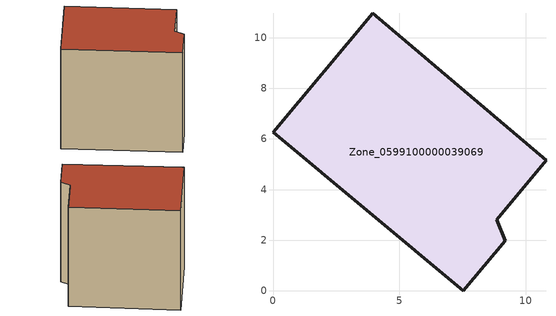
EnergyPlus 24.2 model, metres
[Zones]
Zone_0599100000039069
 floor ground (C_G): 7.54,0 0,6.26 3.94,10.97 10.81,5.15 8.85,2.81 9.2,1.97 z0
 wall outside (C_F): 0,6.26 7.54,0 9.2,1.97 8.85,2.81 10.81,5.15 3.94,10.97 0,6.26 z0:9.66
 roof outside (C_R): 10.81,5.15 3.94,10.97 0,6.26 7.54,0 9.2,1.97 8.85,2.81 z9.66
[BUILDING]
Pand.0599100000039069: North Axis=0; Terrain=City; Loads Convergence Tolerance Value=0.04; Temperature Convergence Tolerance Value=0.4; Solar Distribution=FullExterior; Maximum Number of Warmup Days=25; Minimum Number of Warmup Days=1
[Site:Location]
Rotterdam.The.Hague.AP_ZH_NLD Design_Conditions: Latitude=51.96; Longitude=4.45; Time Zone=1; Elevation=-4.5
[SITE:GROUNDTEMPERATURE:BUILDINGSURFACE]
18, 18, 18, 18, 18, 18, 18, 18, 18, 18, 18, 18
[MATERIAL] Thermal Absorptance=0.9; Solar Absorptance=0.7; Visible Absorptance=0.7
Name | Roughness | Thickness | Conductivity | Density | Specific Heat
G.TI.1946 | MediumSmooth | 0.15 | 1 | 540 | 1210
F.TI.1946 | Rough | 0.3 | 0.857143 | 1920 | 840
R.TI.1946 | MediumRough | 0.2 | 0.1 | 1500 | 1000
[CONSTRUCTION]
C_G: G.TI.1946
C_F: F.TI.1946
C_R: R.TI.1946
[ZONE]
Zone_0599100000039069: Type=1; Multiplier=1; Ceiling Height=Autocalculate; Volume=Autocalculate; Floor Area=autocalculate; Part of Total Floor Area=Yes
[ZONEINFILTRATION:DESIGNFLOWRATE]
Infil_Zone_0599100000039069: Zone or ZoneList or Space or SpaceList=Zone_0599100000039069; Schedule=AlwaysOn; Design Flow Rate Calculation Method=Flow/Area; Flow Rate per Floor Area=0.003; Constant Term Coefficient=1; Temperature Term Coefficient=0; Velocity Term Coefficient=0; Velocity Squared Term Coefficient=0
[HVACTEMPLATE:ZONE:IDEALLOADSAIRSYSTEM]
Zone_0599100000039069: Maximum Heating Supply Air Temperature=50; Minimum Cooling Supply Air Temperature=13; Maximum Heating Supply Air Humidity Ratio=0.0156; Minimum Cooling Supply Air Humidity Ratio=0.0077; Heating Limit=NoLimit; Cooling Limit=NoLimit; Dehumidification Control Type=ConstantSensibleHeatRatio; Cooling Sensible Heat Ratio=0.7; Dehumidification Setpoint=60; Humidification Control Type=None; Humidification Setpoint=30; Outdoor Air Method=None; Outdoor Air Flow Rate per Person=0.00944; Outdoor Air Flow Rate per Zone Floor Area=0; Outdoor Air Flow Rate per Zone=0; Demand Controlled Ventilation Type=None; Outdoor Air Economizer Type=NoEconomizer; Heat Recovery Type=None; Sensible Heat Recovery Effectiveness=0.7; Latent Heat Recovery Effectiveness=0.65
[ZONECONTROL:THERMOSTAT]
ThermostatControl_Zone_0599100000039069: Zone or ZoneList=Zone_0599100000039069; Control Type Schedule=DualSetpointControlType; Control 1=Thermostat_Zone_0599100000039069; Temperature Difference Between Cutout And Setpoint=0
[THERMOSTATSETPOINT:DUALSETPOINT]
Thermostat_Zone_0599100000039069: Heating Setpoint Temperature Schedule=HeatingSetpoint_Zone_0599100000039069; Cooling Setpoint Temperature Schedule=CoolingSetpoint_Zone_0599100000039069
[SCHEDULE:COMPACT]
HeatingSetpoint_Zone_0599100000039069: Through: 12/31, For: AllDays, Until: 24:00, 21
CoolingSetpoint_Zone_0599100000039069: Through: 12/31, For: AllDays, Until: 24:00, 24
DualSetpointControlType: Through: 12/31, For: AllDays, Until: 24:00, 4
AlwaysOn: Through: 12/31, For: AllDays, Until: 24:00, 1
